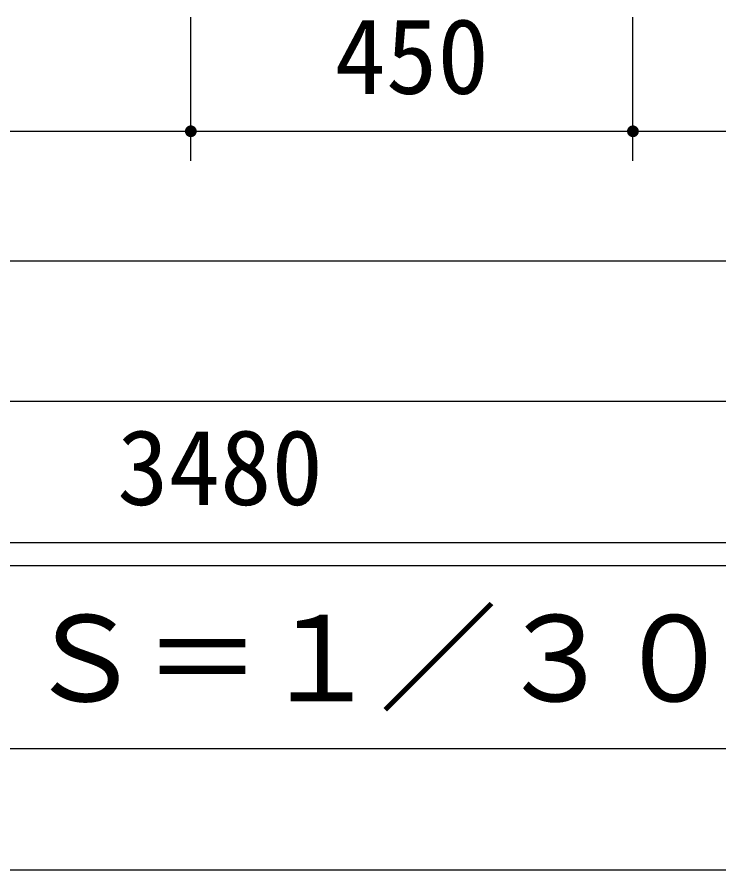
# Model space of a CAD drawing. Units: millimetres, scale not verified. Extents: x -8910 to 8910, y -6308 to 6308.
# Drawn here: x -4541 to -3826, y -5056 to -4188 of the extents above; entities that cross this region are included whole.
import ezdxf
from ezdxf.enums import TextEntityAlignment as Align

# ---------------------------------------------------------------- set-up
doc = ezdxf.new("R2010")
doc.units = ezdxf.units.MM
doc.header["$LTSCALE"] = 30
for name, color, linetype, lineweight in [('0-3_製作', 5, 'Continuous', 25), ('0-4_機器', 2, 'Continuous', 25), ('1-1_Axis_waku', 7, 'Continuous', 25)]:
    doc.layers.add(name, color=color, linetype=linetype, lineweight=lineweight)
doc.styles.add('ＭＳ ゴシック', font='')
doc.styles.get('ＭＳ ゴシック').set_extended_font_data('MS Gothic')

msp = doc.modelspace()

# ---------------------------------------------------------------- linework, layer by layer
at = {"layer": '0-3_製作', "color": 2}
for p, q in [((-4363.85, -4334.21), (-4363.85, -4187.87)), ((-3913.85, -4334.21), (-3913.85, -4187.87))]:
    msp.add_line(p, q, dxfattribs=at)
at = {"layer": '0-3_製作'}
for points in [[(-4367.96, -4299.84), (-4363.85, -4298.21), (-4363.85, -4304.21)], [(-4367.38, -4299.36), (-4363.85, -4298.21), (-4367.96, -4299.84)], [(-4366.74, -4298.96), (-4363.85, -4298.21), (-4367.38, -4299.36)], [(-4366.06, -4298.64), (-4363.85, -4298.21), (-4366.74, -4298.96)], [(-4365.34, -4298.4), (-4363.85, -4298.21), (-4366.06, -4298.64)], [(-4364.6, -4298.26), (-4363.85, -4298.21), (-4365.34, -4298.4)], [(-4363.85, -4298.21), (-4357.85, -4304.21), (-4363.85, -4304.21)], [(-4363.47, -4298.23), (-4357.85, -4304.21), (-4363.85, -4298.21)], [(-4363.47, -4298.23), (-4357.9, -4303.46), (-4357.85, -4304.21)], [(-4362.72, -4298.32), (-4357.9, -4303.46), (-4363.47, -4298.23)], [(-4362.72, -4298.32), (-4358.04, -4302.72), (-4357.9, -4303.46)], [(-4361.99, -4298.51), (-4358.04, -4302.72), (-4362.72, -4298.32)], [(-4361.99, -4298.51), (-4358.27, -4302.01), (-4358.04, -4302.72)], [(-4361.29, -4298.79), (-4358.27, -4302.01), (-4361.99, -4298.51)], [(-4361.29, -4298.79), (-4358.59, -4301.32), (-4358.27, -4302.01)], [(-4360.63, -4299.15), (-4358.59, -4301.32), (-4361.29, -4298.79)], [(-4360.63, -4299.15), (-4358.99, -4300.69), (-4358.59, -4301.32)], [(-4360.02, -4299.59), (-4358.99, -4300.69), (-4360.63, -4299.15)], [(-4360.02, -4299.59), (-4359.47, -4300.11), (-4358.99, -4300.69)], [(-3917.96, -4299.84), (-3913.85, -4298.21), (-3913.85, -4304.21)], [(-3917.38, -4299.36), (-3913.85, -4298.21), (-3917.96, -4299.84)], [(-3916.74, -4298.96), (-3913.85, -4298.21), (-3917.38, -4299.36)], [(-3916.06, -4298.64), (-3913.85, -4298.21), (-3916.74, -4298.96)], [(-3915.34, -4298.4), (-3913.85, -4298.21), (-3916.06, -4298.64)], [(-3914.6, -4298.26), (-3913.85, -4298.21), (-3915.34, -4298.4)], [(-3913.85, -4298.21), (-3907.85, -4304.21), (-3913.85, -4304.21)], [(-3913.85, -4298.21), (-3907.9, -4303.46), (-3907.85, -4304.21)], [(-3913.47, -4298.23), (-3907.9, -4303.46), (-3913.85, -4298.21)], [(-3913.47, -4298.23), (-3908.04, -4302.72), (-3907.9, -4303.46)], [(-3912.72, -4298.32), (-3908.04, -4302.72), (-3913.47, -4298.23)], [(-3912.72, -4298.32), (-3908.27, -4302.01), (-3908.04, -4302.72)], [(-3911.99, -4298.51), (-3908.27, -4302.01), (-3912.72, -4298.32)], [(-3911.99, -4298.51), (-3908.59, -4301.32), (-3908.27, -4302.01)], [(-3911.29, -4298.79), (-3908.59, -4301.32), (-3911.99, -4298.51)], [(-3911.29, -4298.79), (-3908.99, -4300.69), (-3908.59, -4301.32)], [(-3910.63, -4299.15), (-3908.99, -4300.69), (-3911.29, -4298.79)], [(-3910.63, -4299.15), (-3909.47, -4300.11), (-3908.99, -4300.69)], [(-3910.02, -4299.59), (-3909.47, -4300.11), (-3910.63, -4299.15)], [(-4369.84, -4303.84), (-4363.85, -4304.21), (-4369.85, -4304.21)], [(-4369.85, -4304.21), (-4364.23, -4310.2), (-4369.8, -4304.97)], [(-4369.85, -4304.21), (-4363.85, -4310.21), (-4364.23, -4310.2)], [(-4363.85, -4304.21), (-4363.85, -4310.21), (-4369.85, -4304.21)], [(-4369.74, -4303.09), (-4363.85, -4304.21), (-4369.84, -4303.84)], [(-4369.8, -4304.97), (-4364.97, -4310.11), (-4369.66, -4305.71)], [(-4369.8, -4304.97), (-4364.23, -4310.2), (-4364.97, -4310.11)], [(-4369.55, -4302.36), (-4363.85, -4304.21), (-4369.74, -4303.09)], [(-4369.66, -4305.71), (-4365.7, -4309.92), (-4369.43, -4306.42)], [(-4369.66, -4305.71), (-4364.97, -4310.11), (-4365.7, -4309.92)], [(-4369.28, -4301.66), (-4363.85, -4304.21), (-4369.55, -4302.36)], [(-4369.43, -4306.42), (-4366.4, -4309.64), (-4369.11, -4307.1)], [(-4369.43, -4306.42), (-4365.7, -4309.92), (-4366.4, -4309.64)], [(-4368.91, -4301), (-4363.85, -4304.21), (-4369.28, -4301.66)], [(-4369.11, -4307.1), (-4367.06, -4309.28), (-4368.7, -4307.74)], [(-4369.11, -4307.1), (-4366.4, -4309.64), (-4367.06, -4309.28)], [(-4368.47, -4300.39), (-4363.85, -4304.21), (-4368.91, -4301)], [(-4368.7, -4307.74), (-4367.67, -4308.84), (-4368.22, -4308.32)], [(-4368.7, -4307.74), (-4367.06, -4309.28), (-4367.67, -4308.84)], [(-4367.96, -4299.84), (-4363.85, -4304.21), (-4368.47, -4300.39)], [(-4363.85, -4304.21), (-4363.1, -4310.17), (-4363.85, -4310.21)], [(-4363.85, -4304.21), (-4362.36, -4310.03), (-4363.1, -4310.17)], [(-4363.85, -4304.21), (-4361.64, -4309.79), (-4362.36, -4310.03)], [(-4363.85, -4304.21), (-4360.96, -4309.47), (-4361.64, -4309.79)], [(-4363.85, -4304.21), (-4360.32, -4309.07), (-4360.96, -4309.47)], [(-4363.85, -4304.21), (-4359.74, -4308.59), (-4360.32, -4309.07)], [(-4363.85, -4304.21), (-4359.23, -4308.04), (-4359.74, -4308.59)], [(-4357.85, -4304.21), (-4359.23, -4308.04), (-4363.85, -4304.21)], [(-4357.85, -4304.21), (-4358.78, -4307.43), (-4359.23, -4308.04)], [(-4357.85, -4304.21), (-4358.42, -4306.77), (-4358.78, -4307.43)], [(-4357.85, -4304.21), (-4358.14, -4306.07), (-4358.42, -4306.77)], [(-4357.85, -4304.21), (-4357.95, -4305.34), (-4358.14, -4306.07)], [(-4357.85, -4304.21), (-4357.86, -4304.59), (-4357.95, -4305.34)], [(-3919.84, -4303.84), (-3913.85, -4304.21), (-3919.85, -4304.21)], [(-3919.85, -4304.21), (-3913.85, -4310.21), (-3919.8, -4304.97)], [(-3919.85, -4304.21), (-3913.85, -4304.21), (-3913.85, -4310.21)], [(-3919.74, -4303.09), (-3913.85, -4304.21), (-3919.84, -4303.84)], [(-3919.8, -4304.97), (-3914.23, -4310.2), (-3919.66, -4305.71)], [(-3919.8, -4304.97), (-3913.85, -4310.21), (-3914.23, -4310.2)], [(-3919.55, -4302.36), (-3913.85, -4304.21), (-3919.74, -4303.09)], [(-3919.66, -4305.71), (-3914.97, -4310.11), (-3919.43, -4306.42)], [(-3919.66, -4305.71), (-3914.23, -4310.2), (-3914.97, -4310.11)], [(-3919.28, -4301.66), (-3913.85, -4304.21), (-3919.55, -4302.36)], [(-3919.43, -4306.42), (-3915.7, -4309.92), (-3919.11, -4307.1)], [(-3919.43, -4306.42), (-3914.97, -4310.11), (-3915.7, -4309.92)], [(-3918.91, -4301), (-3913.85, -4304.21), (-3919.28, -4301.66)], [(-3919.11, -4307.1), (-3916.4, -4309.64), (-3918.7, -4307.74)], [(-3919.11, -4307.1), (-3915.7, -4309.92), (-3916.4, -4309.64)], [(-3918.47, -4300.39), (-3913.85, -4304.21), (-3918.91, -4301)], [(-3918.7, -4307.74), (-3917.06, -4309.28), (-3918.22, -4308.32)], [(-3918.7, -4307.74), (-3916.4, -4309.64), (-3917.06, -4309.28)], [(-3917.96, -4299.84), (-3913.85, -4304.21), (-3918.47, -4300.39)], [(-3918.22, -4308.32), (-3917.06, -4309.28), (-3917.67, -4308.84)], [(-3913.85, -4304.21), (-3913.1, -4310.17), (-3913.85, -4310.21)], [(-3913.85, -4304.21), (-3912.36, -4310.03), (-3913.1, -4310.17)], [(-3913.85, -4304.21), (-3911.64, -4309.79), (-3912.36, -4310.03)], [(-3913.85, -4304.21), (-3910.96, -4309.47), (-3911.64, -4309.79)], [(-3913.85, -4304.21), (-3910.32, -4309.07), (-3910.96, -4309.47)], [(-3913.85, -4304.21), (-3909.74, -4308.59), (-3910.32, -4309.07)], [(-3913.85, -4304.21), (-3909.23, -4308.04), (-3909.74, -4308.59)], [(-3907.85, -4304.21), (-3909.23, -4308.04), (-3913.85, -4304.21)], [(-3907.85, -4304.21), (-3908.78, -4307.43), (-3909.23, -4308.04)], [(-3907.85, -4304.21), (-3908.42, -4306.77), (-3908.78, -4307.43)], [(-3907.85, -4304.21), (-3908.14, -4306.07), (-3908.42, -4306.77)], [(-3907.85, -4304.21), (-3907.95, -4305.34), (-3908.14, -4306.07)], [(-3907.85, -4304.21), (-3907.86, -4304.59), (-3907.95, -4305.34)]]:
    msp.add_solid(points, dxfattribs=at)
at = {"layer": '0-4_機器'}
for p, q in [((-5093.85, -4304.21), (-4363.85, -4304.21)), ((-4363.85, -4304.21), (-3913.85, -4304.21)), ((-3913.85, -4304.21), (-3373.85, -4304.21)), ((-5973.85, -4436.11), (-3373.85, -4436.11)), ((-6073.85, -4578.95), (-3273.85, -4578.95)), ((-6073.85, -4722.94), (-2593.82, -4722.94))]:
    msp.add_line(p, q, dxfattribs=at)
at = {"layer": '0-4_機器', "color": 3}
msp.add_lwpolyline([(-3597.42, -4932.95), (-3597.42, -4746.64), (-5626.75, -4746.64), (-5626.75, -4932.95)], close=True, dxfattribs=at)
at = {"layer": '1-1_Axis_waku'}
msp.add_line((-7770, -5056.5), (8400, -5056.5), dxfattribs=at)

# ---------------------------------------------------------------- texts
at = {"layer": '0-3_製作', "color": 4, "style": 'ＭＳ ゴシック'}
for s, p in [('450', (-4217.6, -4289.21)), ('3480', (-4438.83, -4707.94))]:
    msp.add_text(s, height=76.98, dxfattribs=at).set_placement(p, align=Align.BOTTOM_LEFT)
at = {"layer": '0-4_機器', "color": 4, "style": 'ＭＳ ゴシック'}
msp.add_text('Ｓ＝１／３０', height=87.98, dxfattribs=at).set_placement((-4531.95, -4911.25), align=Align.BOTTOM_LEFT)

doc.saveas('drawing.dxf')
